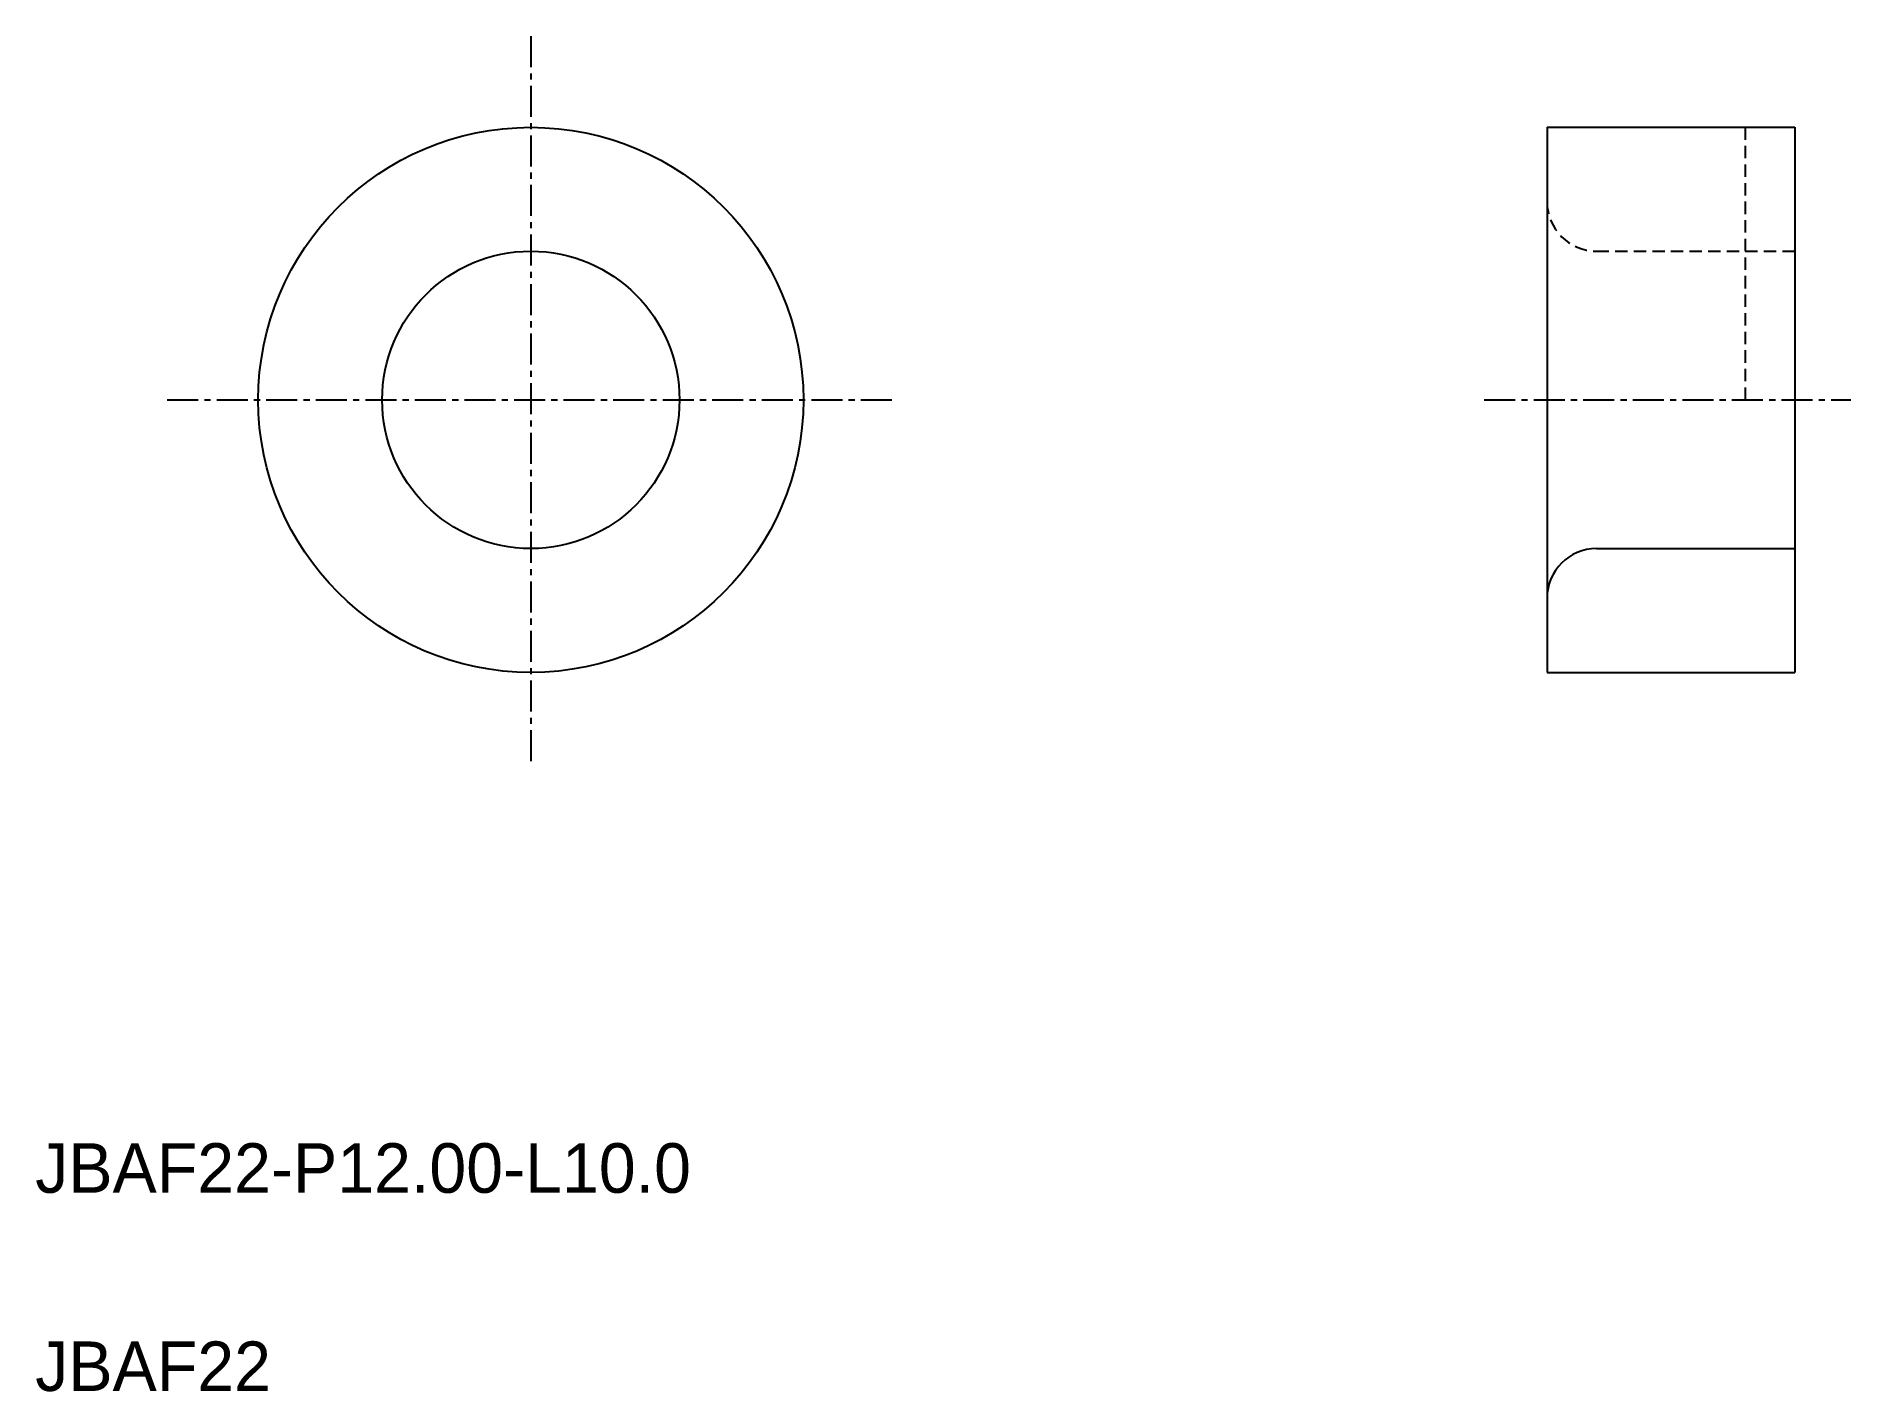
# Model space of a CAD drawing. Extents: x 10 to 83.3, y 10 to 64.7.
import ezdxf

# ---------------------------------------------------------------- set-up
doc = ezdxf.new("R2010")
doc.units = 0
doc.linetypes.add('CENTER', pattern=[2, 1.25, -0.25, 0.25, -0.25])
doc.linetypes.add('DASHED', pattern=[0.75, 0.5, -0.25])
doc.layers.get('0').update_dxf_attribs({"linetype": 'CONTINUOUS'})
doc.layers.add('CENTER', color=1, linetype='CENTER')

msp = doc.modelspace()

# ---------------------------------------------------------------- linework, layer by layer
at = {"color": 7, "linetype": 'CONTINUOUS'}
for p, q in [((71.014, 61), (71.014, 39)), ((71.014, 61), (81.014, 61)), ((81.014, 61), (81.014, 39)), ((75.014, 56), (75.014, 56)), ((77.014, 56), (77.014, 56)), ((73.014, 44), (81.014, 44)), ((71.014, 39), (81.014, 39))]:
    msp.add_line(p, q, dxfattribs=at)
at = {"color": 3, "linetype": 'DASHED'}
for p, q in [((79.014, 61), (79.014, 50)), ((73.014, 56), (81.014, 56))]:
    msp.add_line(p, q, dxfattribs=at)
at = {"color": 7, "linetype": 'CONTINUOUS'}
for radius in [11, 6]:
    msp.add_circle((30, 50), radius, dxfattribs=at)
at = {"color": 3, "linetype": 'DASHED'}
msp.add_arc((73.014, 58), 2, 180, 270, dxfattribs=at)
at = {"color": 7, "linetype": 'CONTINUOUS'}
msp.add_arc((73.014, 42), 2, 90, 180, dxfattribs=at)
at = {"layer": 'CENTER', "color": 1, "linetype": 'CENTER'}
for p, q in [((30, 64.674), (30, 35.326)), ((15.326, 50), (44.674, 50)), ((68.478, 50), (83.27, 50))]:
    msp.add_line(p, q, dxfattribs=at)

# ---------------------------------------------------------------- texts
at = {"color": 7, "linetype": 'CONTINUOUS'}
for s, p in [('JBAF22-P12.00-L10.0', (10, 18)), ('JBAF22', (10, 10))]:
    msp.add_text(s, height=2, dxfattribs=at).set_placement(p)

doc.saveas('drawing.dxf')
